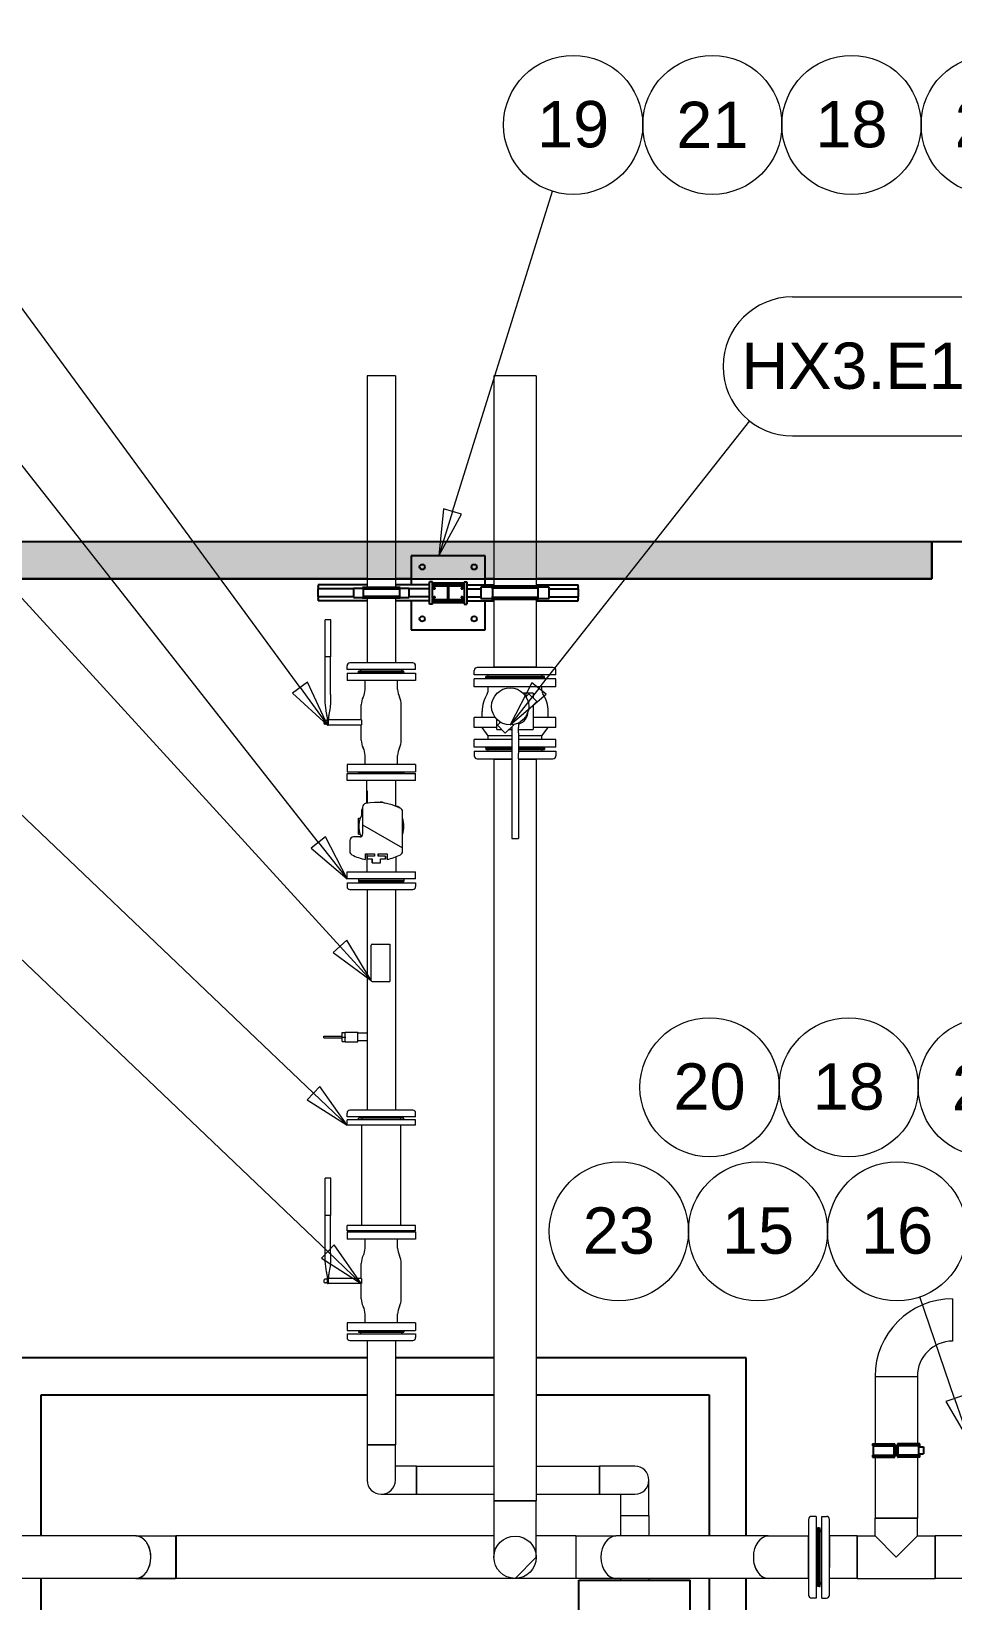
# Model space of a CAD drawing. Header units: millimetres. Extents: x 0 to 157650, y 0 to 89100.
# Drawn here: x 133343 to 140791, y 69723 to 82416 of the extents above; entities that cross this region are included whole.
import ezdxf

# ---------------------------------------------------------------- set-up
doc = ezdxf.new("R2010")
doc.units = ezdxf.units.MM
doc.header["$LTSCALE"] = 150
for name, color, linetype, lineweight in [('Hatch', 7, 'Continuous', 18), ('Symbol', 7, 'Continuous', 18), ('Visible', 7, 'Continuous', 25)]:
    doc.layers.add(name, color=color, linetype=linetype, lineweight=lineweight)
doc.layers.add('P_Biomass (BM)', color=150, linetype='Continuous', lineweight=18, true_color=0x007fff)
doc.layers.add('P_Hot Water (HW)', color=1, linetype='Continuous', lineweight=18, true_color=0xff0000)
doc.styles.add('Note Text', font='arial.ttf')

# ---------------------------------------------------------------- blocks, each defined once
blk = doc.blocks.new('Balloon17')
at = {"layer": 'Symbol'}
for p, q in [((877.914, 543.191), (861.708, 543.191)), ((904.422, 505.701), (880.226, 536.499)), ((877.914, 535.691), (861.708, 535.691)), ((904.815, 506.01), (904.029, 505.392)), ((904.029, 505.392), (905.966, 503.735)), ((904.422, 505.701), (905.966, 503.735)), ((905.966, 503.735), (904.815, 506.01))]:
    blk.add_line(p, q, dxfattribs=at)
at = {"layer": 'Symbol', "flags": 128}
blk.add_lwpolyline([(904.029, 505.392), (905.966, 503.735), (904.815, 506.01), (904.029, 505.392)], dxfattribs=at)
at = {"layer": 'Symbol'}
for centre, start, end in [((861.708, 539.441), 90, 270), ((877.914, 539.441), 270, 90)]:
    blk.add_arc(centre, 3.75, start, end, dxfattribs=at)
blk.add_solid([(904.029, 505.392), (905.966, 503.735), (904.815, 506.01), (904.029, 505.392)], dxfattribs=at)
at = {"layer": 'Symbol', "insert": (869.811, 539.462), "char_height": 2.5, "attachment_point": 5, "style": 'Note Text'}
blk.add_mtext('HX3.E1.RV01', dxfattribs=at)
blk = doc.blocks.new('Balloon18')
at = {"layer": 'Symbol'}
for p, q in [((929.984, 535.123), (946.203, 535.123)), ((916.313, 514.001), (927.67, 528.433)), ((929.984, 527.623), (946.203, 527.623)), ((915.92, 514.311), (914.767, 512.037)), ((916.313, 514.001), (914.767, 512.037)), ((914.767, 512.037), (916.706, 513.692)), ((916.706, 513.692), (915.92, 514.311))]:
    blk.add_line(p, q, dxfattribs=at)
at = {"layer": 'Symbol', "flags": 128}
blk.add_lwpolyline([(915.92, 514.311), (914.767, 512.037), (916.706, 513.692), (915.92, 514.311)], dxfattribs=at)
at = {"layer": 'Symbol'}
for centre, start, end in [((929.984, 531.373), 90, 270), ((946.203, 531.373), 270, 90)]:
    blk.add_arc(centre, 3.75, start, end, dxfattribs=at)
blk.add_solid([(915.92, 514.311), (914.767, 512.037), (916.706, 513.692), (915.92, 514.311)], dxfattribs=at)
at = {"layer": 'Symbol', "insert": (938.094, 531.394), "char_height": 2.5, "attachment_point": 5, "style": 'Note Text'}
blk.add_mtext('HX3.E1.CV07', dxfattribs=at)
blk = doc.blocks.new('Balloon31')
at = {"layer": 'Symbol'}
for p, q in [((878.004, 552.493), (861.785, 552.493)), ((878.004, 544.993), (861.785, 544.993)), ((903.438, 514.051), (880.213, 545.73)), ((903.841, 514.347), (903.035, 513.755)), ((903.035, 513.755), (904.916, 512.035)), ((903.438, 514.051), (904.916, 512.035)), ((904.916, 512.035), (903.841, 514.347))]:
    blk.add_line(p, q, dxfattribs=at)
at = {"layer": 'Symbol', "flags": 128}
blk.add_lwpolyline([(903.035, 513.755), (904.916, 512.035), (903.841, 514.347), (903.035, 513.755)], dxfattribs=at)
at = {"layer": 'Symbol'}
for centre, start, end in [((861.785, 548.743), 90, 270), ((878.004, 548.743), 270, 90)]:
    blk.add_arc(centre, 3.75, start, end, dxfattribs=at)
blk.add_solid([(903.035, 513.755), (904.916, 512.035), (903.841, 514.347), (903.035, 513.755)], dxfattribs=at)
at = {"layer": 'Symbol', "insert": (869.894, 548.764), "char_height": 2.5, "attachment_point": 5, "style": 'Note Text'}
blk.add_mtext('HX3.E1.CV06', dxfattribs=at)
blk = doc.blocks.new('Balloon32')
at = {"layer": 'Symbol'}
for p, q in [((878.646, 512.472), (862.427, 512.472)), ((904.928, 483.641), (881.349, 506.142)), ((878.646, 504.972), (862.427, 504.972)), ((905.273, 484.003), (904.583, 483.28)), ((904.583, 483.28), (906.737, 481.916)), ((904.928, 483.641), (906.737, 481.916)), ((906.737, 481.916), (905.273, 484.003))]:
    blk.add_line(p, q, dxfattribs=at)
at = {"layer": 'Symbol', "flags": 128}
blk.add_lwpolyline([(904.583, 483.28), (906.737, 481.916), (905.273, 484.003), (904.583, 483.28)], dxfattribs=at)
at = {"layer": 'Symbol'}
for centre, start, end in [((862.427, 508.722), 90, 270), ((878.646, 508.722), 270, 90)]:
    blk.add_arc(centre, 3.75, start, end, dxfattribs=at)
blk.add_solid([(904.583, 483.28), (906.737, 481.916), (905.273, 484.003), (904.583, 483.28)], dxfattribs=at)
at = {"layer": 'Symbol', "insert": (870.537, 508.743), "char_height": 2.5, "attachment_point": 5, "style": 'Note Text'}
blk.add_mtext('HX3.E1.CV04', dxfattribs=at)
blk = doc.blocks.new('Balloon33')
at = {"layer": 'Symbol'}
for p, q in [((878.007, 520.863), (862.386, 520.863)), ((904.157, 492.18), (880.711, 514.534)), ((878.007, 513.363), (862.386, 513.363)), ((904.502, 492.542), (903.812, 491.818)), ((905.966, 490.455), (904.502, 492.542)), ((903.812, 491.818), (905.966, 490.455)), ((904.157, 492.18), (905.966, 490.455))]:
    blk.add_line(p, q, dxfattribs=at)
at = {"layer": 'Symbol', "flags": 128}
blk.add_lwpolyline([(903.812, 491.818), (905.966, 490.455), (904.502, 492.542), (903.812, 491.818)], dxfattribs=at)
at = {"layer": 'Symbol'}
for centre, start, end in [((862.386, 517.113), 90, 270), ((878.007, 517.113), 270, 90)]:
    blk.add_arc(centre, 3.75, start, end, dxfattribs=at)
blk.add_solid([(903.812, 491.818), (905.966, 490.455), (904.502, 492.542), (903.812, 491.818)], dxfattribs=at)
at = {"layer": 'Symbol', "insert": (870.196, 517.134), "char_height": 2.5, "attachment_point": 5, "style": 'Note Text'}
blk.add_mtext('HX3.E1.FT01', dxfattribs=at)
blk = doc.blocks.new('Balloon34')
at = {"layer": 'Symbol'}
for p, q in [((877.735, 534.336), (863.082, 534.336)), ((905.59, 500.1), (880.258, 527.826)), ((877.735, 526.836), (863.082, 526.836)), ((905.959, 500.438), (905.221, 499.763)), ((907.276, 498.255), (905.959, 500.438)), ((905.221, 499.763), (907.276, 498.255)), ((905.59, 500.1), (907.276, 498.255))]:
    blk.add_line(p, q, dxfattribs=at)
at = {"layer": 'Symbol', "flags": 128}
blk.add_lwpolyline([(905.221, 499.763), (907.276, 498.255), (905.959, 500.438), (905.221, 499.763)], dxfattribs=at)
at = {"layer": 'Symbol'}
for centre, start, end in [((863.082, 530.586), 90, 270), ((877.735, 530.586), 270, 90)]:
    blk.add_arc(centre, 3.75, start, end, dxfattribs=at)
blk.add_solid([(905.221, 499.763), (907.276, 498.255), (905.959, 500.438), (905.221, 499.763)], dxfattribs=at)
at = {"layer": 'Symbol', "insert": (870.409, 530.607), "char_height": 2.5, "attachment_point": 5, "style": 'Note Text'}
blk.add_mtext('HX3.E1.PI01', dxfattribs=at)
blk = doc.blocks.new('Balloon42')
at = {"layer": 'Symbol'}
for p, q in [((944.555, 482.887), (941.957, 489.058)), ((945.016, 483.081), (944.095, 482.692)), ((944.095, 482.692), (945.526, 480.582)), ((944.555, 482.887), (945.526, 480.582)), ((945.526, 480.582), (945.016, 483.081))]:
    blk.add_line(p, q, dxfattribs=at)
at = {"layer": 'Symbol', "flags": 128}
blk.add_lwpolyline([(944.095, 482.692), (945.526, 480.582), (945.016, 483.081), (944.095, 482.692)], dxfattribs=at)
at = {"layer": 'Symbol'}
for centre in [(925.506, 492.503), (933.006, 492.503), (940.506, 492.503)]:
    blk.add_circle(centre, 3.75, dxfattribs=at)
blk.add_solid([(944.095, 482.692), (945.526, 480.582), (945.016, 483.081), (944.095, 482.692)], dxfattribs=at)
at = {"layer": 'Symbol', "char_height": 2.5, "attachment_point": 5, "style": 'Note Text'}
for s, insert in [('20', (925.506, 492.524)), ('18', (933.006, 492.524)), ('22', (940.506, 492.503))]:
    blk.add_mtext(s, dxfattribs=dict(at, insert=insert))
blk = doc.blocks.new('Balloon43')
at = {"layer": 'Symbol'}
for p, q in [((938.715, 475.716), (936.833, 481.194)), ((939.188, 475.879), (938.242, 475.554)), ((938.715, 475.716), (939.528, 473.352)), ((939.528, 473.352), (939.188, 475.879)), ((938.242, 475.554), (939.528, 473.352))]:
    blk.add_line(p, q, dxfattribs=at)
at = {"layer": 'Symbol', "flags": 128}
blk.add_lwpolyline([(938.242, 475.554), (939.528, 473.352), (939.188, 475.879), (938.242, 475.554)], dxfattribs=at)
at = {"layer": 'Symbol'}
for centre in [(920.617, 484.736), (928.117, 484.736), (935.617, 484.736)]:
    blk.add_circle(centre, 3.75, dxfattribs=at)
blk.add_solid([(938.242, 475.554), (939.528, 473.352), (939.188, 475.879), (938.242, 475.554)], dxfattribs=at)
at = {"layer": 'Symbol', "char_height": 2.5, "attachment_point": 5, "style": 'Note Text'}
for s, insert in [('23', (920.617, 484.757)), ('15', (928.117, 484.757)), ('16', (935.617, 484.757))]:
    blk.add_mtext(s, dxfattribs=dict(at, insert=insert))
blk = doc.blocks.new('Balloon48')
at = {"layer": 'Symbol'}
for p, q in [((911.652, 523.55), (917.042, 540.829)), ((911.175, 523.699), (910.908, 521.163)), ((911.652, 523.55), (910.908, 521.163)), ((910.908, 521.163), (912.13, 523.401)), ((912.13, 523.401), (911.175, 523.699))]:
    blk.add_line(p, q, dxfattribs=at)
at = {"layer": 'Symbol', "flags": 128}
blk.add_lwpolyline([(911.175, 523.699), (910.908, 521.163), (912.13, 523.401), (911.175, 523.699)], dxfattribs=at)
at = {"layer": 'Symbol'}
for centre in [(918.155, 544.398), (925.655, 544.398), (933.155, 544.398), (940.655, 544.398), (948.155, 544.398)]:
    blk.add_circle(centre, 3.75, dxfattribs=at)
blk.add_solid([(911.175, 523.699), (910.908, 521.163), (912.13, 523.401), (911.175, 523.699)], dxfattribs=at)
at = {"layer": 'Symbol', "char_height": 2.5, "attachment_point": 5, "style": 'Note Text'}
for s, insert in [('19', (918.155, 544.419)), ('21', (925.655, 544.398)), ('18', (933.155, 544.419)), ('23', (940.655, 544.419)), ('17', (948.155, 544.398))]:
    blk.add_mtext(s, dxfattribs=dict(at, insert=insert))

msp = doc.modelspace()

# ---------------------------------------------------------------- hatches: boundary and pattern name
at = {"layer": 'Hatch'}
h = msp.add_hatch(dxfattribs=at)
h.set_pattern_fill('AR-CONC', color=256, scale=80.749152, angle=120.0002, style=0)
h.set_pattern_definition([(170.00018, (0, 0), (-245.7093, 526.921), [60.5619, -666.1805]), (115.00018, (0, 0), (-469.9926, -400.7258), [48.4495, -532.9444]), (220.4516, (-20.5, 43.9), (-715.702, 126.1953), [51.4697, -566.1663]), (166.1844, (-139.86, -80.75), (-315.1477, 813.1573), [90.843, -999.271]), (216.6358, (-166.1, -13), (-1058.5757, 260.3172), [77.2045, -849.25]), (111.18434, (-139.9, -80.75), (-1058.5757, 260.317), [72.674, -799.4166]), (141.00018, (-145.27, 9.37), (40.5542, 579.9778), [60.5619, -666.1805]), (86.00018, (-145.3, 9.37), (-605.3405, -122.6257), [48.4495, -532.9444]), (191.45162, (-141.9, 57.7), (-564.7863, 457.352), [51.4697, -566.1663]), (157.50018, (0, 0), (-237.7045, -125.90172), [0, -526.4845, 0, -541.0193, 0, -534.96314]), (127.50018, (0, 0), (-382.0286, 24.72345), [0, -308.46176, 0, -514.3721, 0, -203.8916]), (87.50018, (90.04, -155.95), (-199.7569, 382.41222), [0, -201.8729, 0, -629.8434, 0, -835.7537]), (77.50018, (130.4, -225.88), (-305.4643, 367.409), [0, -262.4347, 0, -418.2806, 0, -593.5063])])
edge = h.paths.add_edge_path()
edge.add_line((140622, 78287), (126384, 78287))
edge.add_ellipse((90747, 74387), major_axis=(3900, -35637), ratio=1, start_angle=89.5179, end_angle=90, ccw=False)
edge.add_line((126415, 77987), (140622, 77987))
edge.add_line((140622, 77987), (140622, 78287))
h = msp.add_hatch(dxfattribs=at)
h.set_pattern_fill('ANSI31', color=256, scale=3810, angle=75.0002, style=0)
h.set_pattern_definition([(120.00018, (0, 0), (-412.4439, -238.1263), [])])
edge = h.paths.add_edge_path()
edge.add_ellipse((136598, 77920), major_axis=(0, -12), ratio=1, start_angle=270, end_angle=360)
edge.add_line((136598, 77908), (136608, 77908))
edge.add_line((136608, 77908), (136608, 77914))
edge.add_line((136608, 77914), (136598, 77914))
edge.add_ellipse((136598, 77920), major_axis=(-6, 0), ratio=1, start_angle=0, end_angle=90, ccw=False)
edge.add_line((136592, 77920), (136592, 77926))
edge.add_ellipse((136598, 77926), major_axis=(0, 6), ratio=1, start_angle=0, end_angle=90, ccw=False)
edge.add_line((136598, 77932), (136701, 77932))
edge.add_ellipse((136701, 77926), major_axis=(6, 0), ratio=1, start_angle=0, end_angle=90, ccw=False)
edge.add_line((136707, 77926), (136707, 77823))
edge.add_ellipse((136701, 77823), major_axis=(0, -6), ratio=1, start_angle=0, end_angle=90, ccw=False)
edge.add_line((136701, 77817), (136598, 77817))
edge.add_ellipse((136598, 77823), major_axis=(-6, 0), ratio=1, start_angle=0, end_angle=90, ccw=False)
edge.add_line((136592, 77823), (136592, 77829))
edge.add_ellipse((136598, 77829), major_axis=(0, 6), ratio=1, start_angle=0, end_angle=90, ccw=False)
edge.add_line((136598, 77835), (136608, 77835))
edge.add_line((136608, 77835), (136608, 77841))
edge.add_line((136608, 77841), (136598, 77841))
edge.add_ellipse((136598, 77829), major_axis=(-12, 0), ratio=1, start_angle=270, end_angle=360)
edge.add_line((136586, 77829), (136586, 77823))
edge.add_ellipse((136598, 77823), major_axis=(0, -12), ratio=1, start_angle=270, end_angle=360)
edge.add_line((136598, 77811), (136701, 77811))
edge.add_ellipse((136701, 77823), major_axis=(12, 0), ratio=1, start_angle=270, end_angle=360)
edge.add_ellipse((136725, 77823), major_axis=(0, -12), ratio=1, start_angle=270, end_angle=360)
edge.add_line((136725, 77811), (136829, 77811))
edge.add_ellipse((136829, 77823), major_axis=(12, 0), ratio=1, start_angle=270, end_angle=360)
edge.add_line((136841, 77823), (136841, 77829))
edge.add_ellipse((136829, 77829), major_axis=(0, 12), ratio=1, start_angle=270, end_angle=360)
edge.add_line((136829, 77841), (136818, 77841))
edge.add_line((136818, 77841), (136818, 77835))
edge.add_line((136818, 77835), (136829, 77835))
edge.add_ellipse((136829, 77829), major_axis=(6, 0), ratio=1, start_angle=0, end_angle=90, ccw=False)
edge.add_line((136835, 77829), (136835, 77823))
edge.add_ellipse((136829, 77823), major_axis=(0, -6), ratio=1, start_angle=0, end_angle=90, ccw=False)
edge.add_line((136829, 77817), (136725, 77817))
edge.add_ellipse((136725, 77823), major_axis=(-6, 0), ratio=1, start_angle=0, end_angle=90, ccw=False)
edge.add_line((136719, 77823), (136719, 77926))
edge.add_ellipse((136725, 77926), major_axis=(0, 6), ratio=1, start_angle=0, end_angle=90, ccw=False)
edge.add_line((136725, 77932), (136829, 77932))
edge.add_ellipse((136829, 77926), major_axis=(6, 0), ratio=1, start_angle=0, end_angle=90, ccw=False)
edge.add_line((136835, 77926), (136835, 77920))
edge.add_ellipse((136829, 77920), major_axis=(0, -6), ratio=1, start_angle=0, end_angle=90, ccw=False)
edge.add_line((136829, 77914), (136818, 77914))
edge.add_line((136818, 77914), (136818, 77908))
edge.add_line((136818, 77908), (136829, 77908))
edge.add_ellipse((136829, 77920), major_axis=(12, 0), ratio=1, start_angle=270, end_angle=360)
edge.add_line((136841, 77920), (136841, 77926))
edge.add_ellipse((136829, 77926), major_axis=(0, 12), ratio=1, start_angle=270, end_angle=360)
edge.add_line((136829, 77938), (136725, 77938))
edge.add_ellipse((136725, 77926), major_axis=(-12, 0), ratio=1, start_angle=270, end_angle=360)
edge.add_ellipse((136701, 77926), major_axis=(0, 12), ratio=1, start_angle=270, end_angle=360)
edge.add_line((136701, 77938), (136598, 77938))
edge.add_ellipse((136598, 77926), major_axis=(-12, 0), ratio=1, start_angle=270, end_angle=360)
edge.add_line((136586, 77926), (136586, 77920))
h = msp.add_hatch(dxfattribs=at)
h.set_pattern_fill('ANSI31', color=256, scale=3810, angle=105.0002, style=0)
h.set_pattern_definition([(150.00025, (0, 0), (-238.1232, -412.4456), [])])
edge = h.paths.add_edge_path()
edge.add_ellipse((136313, 76105), major_axis=(0, 30.6), ratio=1, start_angle=270, end_angle=333.4027)
edge.add_ellipse((136130, 75741), major_axis=(-392, 196), ratio=1, start_angle=270, end_angle=307.7905)
edge.add_ellipse((136051, 76141), major_axis=(-29.4, -5.8), ratio=1, start_angle=270, end_angle=348.8068)
edge.add_line((136021, 76141), (136021, 75923))
edge.add_ellipse((135999, 75923), major_axis=(0, -22.5), ratio=1, start_angle=0, end_angle=90, ccw=False)
edge.add_line((135999, 75900), (135947, 75900))
edge.add_ellipse((135947, 75870), major_axis=(-30, 0), ratio=1, start_angle=270, end_angle=360)
edge.add_line((135917, 75870), (135917, 75783))
edge.add_ellipse((135948, 75783), major_axis=(0, -30.6), ratio=1, start_angle=270, end_angle=333.4027)
edge.add_ellipse((136130, 76147), major_axis=(392, -196), ratio=1, start_angle=270, end_angle=285.3809)
edge.add_line((136045, 75718), (136045, 75764))
edge.add_line((136045, 75764), (136117, 75764))
edge.add_line((136117, 75764), (136117, 75744))
edge.add_line((136117, 75744), (136057, 75744))
edge.add_line((136057, 75744), (136057, 75723))
edge.add_line((136057, 75723), (136098, 75723))
edge.add_line((136098, 75723), (136098, 75690))
edge.add_line((136098, 75690), (136166, 75690))
edge.add_line((136166, 75690), (136166, 75723))
edge.add_line((136166, 75723), (136207, 75723))
edge.add_line((136207, 75723), (136207, 75744))
edge.add_line((136207, 75744), (136147, 75744))
edge.add_line((136147, 75744), (136147, 75764))
edge.add_line((136147, 75764), (136219, 75764))
edge.add_line((136219, 75764), (136219, 75718))
edge.add_ellipse((136130, 76147), major_axis=(429, 88), ratio=1, start_angle=270, end_angle=284.9805)
edge.add_ellipse((136313, 75783), major_axis=(27.4, 13.7), ratio=1, start_angle=270, end_angle=333.4027)
edge.add_line((136343, 75783), (136343, 76105))
h = msp.add_hatch(dxfattribs=at)
h.set_pattern_fill('ANSI31', color=256, scale=3810, style=0)
h.set_pattern_definition([(45, (0, 0), (-336.7596, 336.7596), [])])
edge = h.paths.add_edge_path()
edge.add_ellipse((137254, 70074), major_axis=(0, 171), ratio=1, start_angle=0, end_angle=360)

# ---------------------------------------------------------------- linework, layer by layer
at = {"layer": 'P_Biomass (BM)'}
for p, q in [((137425, 79631), (137083, 79631)), ((137083, 79631), (137083, 77928)), ((137425, 79631), (137425, 77928)), ((137083, 77821), (137083, 77271)), ((137425, 77821), (137425, 77271)), ((136924, 77210), (136924, 77247)), ((137584, 77210), (136924, 77210)), ((137584, 77178), (136924, 77178)), ((136924, 77115), (136924, 77178)), ((137560, 77271), (136948, 77271)), ((137020, 77187), (137015, 77178)), ((137491, 77198), (137017, 77198)), ((137017, 77187), (137017, 77198)), ((137491, 77187), (137017, 77187)), ((137425, 77274), (137083, 77274)), ((137083, 77271), (137083, 77274)), ((137425, 77271), (137425, 77274)), ((137488, 77187), (137493, 77178)), ((137491, 77187), (137491, 77198)), ((137584, 77210), (137584, 77247)), ((137584, 77115), (137584, 77178)), ((137584, 77115), (136924, 77115)), ((137036, 77085), (137036, 77115)), ((137108, 77062), (137107, 77062)), ((137107, 77061), (137107, 77062)), ((137401, 77062), (137319, 77062)), ((137365, 77058), (137341, 77034)), ((137429, 76995), (137365, 77058)), ((137401, 77062), (137401, 77023)), ((137471, 77085), (137471, 77115)), ((137361, 76927), (137429, 76995)), ((137401, 76967), (137401, 76768)), ((137093, 76866), (136924, 76866)), ((136924, 76785), (136924, 76866)), ((136987, 76866), (136987, 76915)), ((137107, 76768), (137107, 76850)), ((137135, 76828), (137111, 76804)), ((137111, 76804), (137174, 76740)), ((137174, 76740), (137243, 76808)), ((137281, 76821), (137281, 76784)), ((137584, 76866), (137401, 76866)), ((137521, 76866), (137521, 76915)), ((137584, 76785), (137584, 76866)), ((137107, 76785), (136924, 76785)), ((137227, 76689), (136924, 76689)), ((136924, 76626), (136924, 76689)), ((137036, 76719), (136987, 76785)), ((137227, 76719), (137036, 76719)), ((137036, 76689), (137036, 76719)), ((137107, 76768), (137146, 76768)), ((137202, 76768), (137227, 76768)), ((137227, 76793), (137227, 76784)), ((137227, 76784), (137227, 76742)), ((137227, 76742), (137227, 76574)), ((137281, 76742), (137281, 76784)), ((137281, 76768), (137401, 76768)), ((137281, 76742), (137281, 76574)), ((137471, 76719), (137281, 76719)), ((137584, 76689), (137281, 76689)), ((137584, 76785), (137401, 76785)), ((137471, 76719), (137521, 76785)), ((137471, 76689), (137471, 76719)), ((137584, 76626), (137584, 76689)), ((137227, 76626), (136924, 76626)), ((136924, 76595), (137227, 76595)), ((136924, 76595), (136924, 76557)), ((137020, 76617), (137015, 76626)), ((137017, 76617), (137227, 76617)), ((137017, 76617), (137017, 76607)), ((137017, 76607), (137227, 76607)), ((137227, 76574), (137227, 76532)), ((137584, 76626), (137281, 76626)), ((137281, 76617), (137491, 76617)), ((137281, 76607), (137491, 76607)), ((137281, 76595), (137584, 76595)), ((137281, 76532), (137281, 76574)), ((137488, 76617), (137493, 76626)), ((137491, 76617), (137491, 76607)), ((137584, 76595), (137584, 76557)), ((136948, 76533), (137227, 76533)), ((137083, 76533), (137083, 76530)), ((137083, 76533), (137083, 70530)), ((137083, 76530), (137227, 76530)), ((137227, 76532), (137227, 75888)), ((137281, 76533), (137560, 76533)), ((137281, 76532), (137281, 75888)), ((137281, 76530), (137425, 76530)), ((137425, 76533), (137425, 76530)), ((137425, 76533), (137425, 70530)), ((137227, 75888), (137281, 75888)), ((140791, 72165), (140791, 71822)), ((140164, 71537), (140506, 71537)), ((140164, 71537), (140164, 70990)), ((140164, 71537), (140506, 71537)), ((140506, 71537), (140506, 70990)), ((140164, 70884), (140164, 70389)), ((140506, 70884), (140506, 70389)), ((137425, 70530), (137083, 70530)), ((137083, 70530), (137083, 70074)), ((137083, 70530), (137425, 70530)), ((137425, 70074), (137425, 70530)), ((139627, 70380), (139627, 69768)), ((139688, 70404), (139651, 70404)), ((139688, 70404), (139688, 69744)), ((139733, 69744), (139733, 70404)), ((139733, 70404), (139771, 70404)), ((139795, 69768), (139795, 70380)), ((140164, 70389), (140506, 70389)), ((140164, 70246), (140164, 70389)), ((140506, 70389), (140164, 70389)), ((140506, 70246), (140506, 70389)), ((134188, 70246), (133144, 70246)), ((134188, 70246), (134188, 70246)), ((134188, 70246), (134510, 70246)), ((137083, 70246), (134510, 70246)), ((137746, 70246), (137425, 70246)), ((137746, 70246), (137746, 69903)), ((137746, 70246), (137746, 69903)), ((139301, 70246), (138069, 70246)), ((139624, 70246), (139624, 70075)), ((139627, 70246), (139624, 70246)), ((139624, 70246), (139624, 70075)), ((139700, 70311), (139700, 69837)), ((139711, 70311), (139700, 70311)), ((139711, 70311), (139711, 69837)), ((139711, 69837), (139711, 70311)), ((139711, 70311), (139721, 70311)), ((139721, 69837), (139721, 70311)), ((139795, 70246), (139798, 70246)), ((139798, 69991), (139798, 70246)), ((140020, 70246), (139798, 70246)), ((140020, 69903), (140020, 70246)), ((140020, 70246), (140164, 70246)), ((140020, 70246), (140020, 69903)), ((140164, 70246), (140335, 70074)), ((140335, 70074), (140506, 70246)), ((140506, 70246), (140650, 70246)), ((140650, 70246), (140650, 69903)), ((140650, 69903), (140650, 70246)), ((141298, 70246), (140650, 70246)), ((134510, 70074), (134510, 69903)), ((139624, 70074), (139624, 69903)), ((134188, 69903), (133144, 69903)), ((134188, 69903), (134509, 69903)), ((134510, 69903), (134188, 69903)), ((134189, 69903), (134189, 69903)), ((137746, 69903), (134510, 69903)), ((139301, 69903), (138069, 69903)), ((139627, 69903), (139624, 69903)), ((139711, 69837), (139700, 69837)), ((139711, 69837), (139721, 69837)), ((140020, 69903), (139795, 69903)), ((140020, 69903), (140650, 69903)), ((141298, 69903), (140650, 69903)), ((139688, 69744), (139651, 69744)), ((139733, 69744), (139771, 69744))]:
    msp.add_line(p, q, dxfattribs=at)
for centre, radius in [((137214, 76956), 150), ((137254, 70074), 171)]:
    msp.add_circle(centre, radius, dxfattribs=at)
for centre, radius, start, end in [((136948, 77247), 24, 90, 180), ((137051, 77219), 21, 205.3769, 270), ((137456, 77219), 21, 270, 334.6231), ((137560, 77247), 24, 0, 90), ((137254, 76915), 267, 147.5765, 180), ((136986, 77085), 50.5, 327.5765, 0), ((137522, 77085), 50.5, 180, 212.4235), ((137254, 76915), 267, 0, 32.4235), ((137362, 77023), 24, 114.6359, 151.7283), ((137146, 76807), 24, 118.2717, 155.3641), ((137254, 76915), 105, 284.9006, 1.5897), ((136948, 76557), 24, 180, 270), ((137051, 76586), 21, 90, 154.6231), ((137456, 76586), 21, 25.3769, 90), ((137560, 76557), 24, 270, 0), ((140791, 71537), 627, 90, 180), ((140791, 71537), 285, 90, 180), ((139651, 70380), 24, 90, 180), ((139771, 70380), 24, 0, 90), ((139679, 70277), 21, 0, 64.6231), ((139742, 70277), 21, 115.3769, 180), ((139679, 69872), 21, 295.3769, 0), ((139742, 69872), 21, 180, 244.6231), ((139651, 69768), 24, 180, 270), ((139771, 69768), 24, 270, 0)]:
    msp.add_arc(centre, radius, start, end, dxfattribs=at)
for centre, major_axis, start_param, end_param in [((134188, 70074), (0, -171), 0.000001, 3.141593), ((138069, 70074), (0, -171), 3.141593, 6.283185), ((138069, 70074), (0, -171), 3.141593, 6.283185), ((139301, 70074), (0, -171), 3.141593, 6.283185), ((134188, 70074), (0, 171), 3.150151, 4.712447), ((139301, 70074), (0, -171), 4.710865, 6.283788)]:
    msp.add_ellipse(centre, major_axis=major_axis, ratio=0.707107, start_param=start_param, end_param=end_param, dxfattribs=at)
for points, knots in [([(134309, 70074), (134309, 70080), (134309, 70085), (134308, 70096), (134308, 70102), (134306, 70113), (134305, 70119), (134303, 70130), (134301, 70135), (134299, 70145), (134297, 70150), (134293, 70160), (134291, 70165), (134286, 70174), (134284, 70179), (134279, 70188), (134276, 70192), (134271, 70199), (134268, 70203), (134262, 70210), (134259, 70214), (134252, 70220), (134248, 70223), (134241, 70228), (134238, 70231), (134231, 70235), (134227, 70237), (134220, 70240), (134216, 70241), (134208, 70244), (134204, 70245), (134196, 70246), (134192, 70246), (134188, 70246)], [16.927546, 16.927546, 16.927546, 16.927546, 17.456384, 17.456384, 17.985365, 17.985365, 18.514346, 18.514346, 19.043328, 19.043328, 19.572309, 19.572309, 20.10129, 20.10129, 20.630272, 20.630272, 21.159253, 21.159253, 21.688234, 21.688234, 22.217216, 22.217216, 22.746197, 22.746197, 23.275178, 23.275178, 23.80416, 23.80416, 24.333141, 24.333141, 24.862122, 24.862122, 25.3911, 25.3911, 25.3911, 25.3911]), ([(137746, 70246), (137781, 70246), (137816, 70246), (137884, 70246), (137918, 70246), (137980, 70246), (138010, 70246), (138048, 70246), (138058, 70246), (138069, 70246)], [0, 0, 0, 0, 3.504688, 3.504688, 6.99352, 6.99352, 10.482486, 10.482486, 11.914068, 11.914068, 11.914068, 11.914068]), ([(139301, 70246), (139326, 70246), (139354, 70246), (139413, 70246), (139445, 70246), (139512, 70246), (139546, 70246), (139595, 70246), (139610, 70246), (139624, 70246)], [0, 0, 0, 0, 3.50492, 3.50492, 6.993944, 6.993944, 10.483066, 10.483066, 11.914535, 11.914535, 11.914535, 11.914535]), ([(138069, 69903), (138044, 69903), (138016, 69903), (137956, 69903), (137924, 69903), (137858, 69903), (137824, 69903), (137775, 69903), (137760, 69903), (137746, 69903)], [0, 0, 0, 0, 3.50492, 3.50492, 6.993944, 6.993944, 10.483066, 10.483066, 11.914535, 11.914535, 11.914535, 11.914535]), ([(139624, 69903), (139589, 69903), (139554, 69903), (139485, 69903), (139452, 69903), (139390, 69903), (139360, 69903), (139322, 69903), (139312, 69903), (139301, 69903)], [0, 0, 0, 0, 3.504688, 3.504688, 6.99352, 6.99352, 10.482486, 10.482486, 11.914068, 11.914068, 11.914068, 11.914068])]:
    msp.add_open_spline(points, degree=3, knots=knots, dxfattribs=at)
at = {"layer": 'P_Hot Water (HW)'}
for p, q in [((136287, 79631), (136058, 79631)), ((136058, 79631), (136058, 77917)), ((136287, 79631), (136287, 77917)), ((136058, 77832), (136058, 77308)), ((136287, 77832), (136287, 77308)), ((135763, 77657), (135718, 77657)), ((135718, 77357), (135718, 77657)), ((135763, 77357), (135763, 77657)), ((135763, 77357), (135718, 77357)), ((135719, 77051), (135719, 77357)), ((135761, 77051), (135761, 77357)), ((136426, 77308), (135919, 77308)), ((135895, 77254), (135895, 77284)), ((136450, 77254), (135895, 77254)), ((135895, 77225), (136450, 77225)), ((135895, 77225), (135895, 77165)), ((135989, 77231), (135983, 77225)), ((136355, 77242), (135989, 77242)), ((135989, 77231), (135989, 77242)), ((136355, 77231), (135989, 77231)), ((136355, 77231), (135989, 77231)), ((136355, 77231), (136355, 77242)), ((136355, 77231), (136361, 77225)), ((136450, 77254), (136450, 77284)), ((136450, 77225), (136450, 77165)), ((136450, 77165), (135895, 77165)), ((136041, 77093), (136041, 77165)), ((136304, 77093), (136304, 77165)), ((136010, 76847), (136010, 76969)), ((136334, 76683), (136334, 76969)), ((135736, 76841), (135722, 76841)), ((135737, 76811), (135722, 76811)), ((135738, 76859), (135736, 76859)), ((135736, 76841), (135736, 76859)), ((135737, 76805), (135739, 76859)), ((135737, 76805), (135737, 76811)), ((135737, 76805), (135743, 76805)), ((135742, 76859), (135739, 76859)), ((135743, 76805), (135743, 76859)), ((135743, 76838), (135743, 76814)), ((135743, 76805), (135743, 76805)), ((136010, 76805), (135743, 76805)), ((135745, 76859), (135745, 76847)), ((136010, 76847), (135745, 76847)), ((136010, 76683), (136010, 76805)), ((136041, 76487), (136041, 76559)), ((136304, 76487), (136304, 76559)), ((136450, 76487), (135895, 76487)), ((135895, 76487), (135895, 76427)), ((135895, 76427), (136450, 76427)), ((135989, 76421), (135983, 76427)), ((136355, 76421), (135989, 76421)), ((135989, 76421), (135989, 76412)), ((136355, 76421), (135989, 76421)), ((136355, 76421), (136361, 76427)), ((136355, 76421), (136355, 76412)), ((136450, 76487), (136450, 76427)), ((135895, 76412), (136450, 76412)), ((135895, 76356), (135895, 76412)), ((136450, 76356), (135895, 76356)), ((136055, 76173), (136055, 76356)), ((136289, 76149), (136289, 76356)), ((136450, 76356), (136450, 76412)), ((136058, 76274), (136058, 76173)), ((136157, 76178), (136157, 76178)), ((136188, 76178), (136203, 76173)), ((136287, 76274), (136287, 76150)), ((135989, 75922), (135989, 76051)), ((135989, 76051), (136001, 76051)), ((136011, 76108), (136011, 76073)), ((136021, 76141), (136021, 75923)), ((136343, 75783), (136343, 76105)), ((135989, 75922), (136001, 75922)), ((135917, 75870), (135917, 75783)), ((135999, 75900), (135947, 75900)), ((136045, 75718), (136045, 75764)), ((136045, 75764), (136117, 75764)), ((136055, 75764), (136055, 75617)), ((136117, 75744), (136057, 75744)), ((136057, 75744), (136057, 75723)), ((136057, 75744), (136057, 75744)), ((136057, 75744), (136057, 75723)), ((136057, 75723), (136098, 75723)), ((136057, 75723), (136057, 75723)), ((136098, 75723), (136098, 75690)), ((136098, 75690), (136098, 75723)), ((136098, 75690), (136166, 75690)), ((136098, 75690), (136098, 75690)), ((136117, 75764), (136117, 75744)), ((136117, 75764), (136117, 75744)), ((136147, 75744), (136147, 75764)), ((136147, 75764), (136219, 75764)), ((136147, 75764), (136147, 75744)), ((136207, 75744), (136147, 75744)), ((136166, 75690), (136166, 75723)), ((136166, 75723), (136207, 75723)), ((136166, 75690), (136166, 75723)), ((136166, 75690), (136166, 75690)), ((136207, 75723), (136207, 75744)), ((136207, 75744), (136207, 75744)), ((136207, 75744), (136207, 75723)), ((136207, 75723), (136207, 75723)), ((136219, 75764), (136219, 75718)), ((136289, 75739), (136289, 75617)), ((135895, 75617), (136450, 75617)), ((135895, 75560), (135895, 75617)), ((136450, 75560), (135895, 75560)), ((135895, 75529), (136450, 75529)), ((135895, 75529), (135895, 75499)), ((135989, 75560), (135989, 75551)), ((135989, 75551), (136355, 75551)), ((135989, 75551), (136355, 75551)), ((135989, 75551), (135989, 75541)), ((135989, 75541), (136355, 75541)), ((136355, 75560), (136355, 75551)), ((136355, 75551), (136355, 75541)), ((136450, 75560), (136450, 75617)), ((136450, 75529), (136450, 75499)), ((135919, 75475), (136426, 75475)), ((136058, 75475), (136058, 74314)), ((136287, 75475), (136287, 73690)), ((136091, 74738), (136091, 75026)), ((136097, 75032), (136241, 75032)), ((136241, 75032), (136241, 74732)), ((136097, 74732), (136241, 74732)), ((135707, 74276), (135707, 74288)), ((135707, 74288), (135857, 74288)), ((135707, 74276), (135857, 74276)), ((135857, 74319), (135881, 74319)), ((135857, 74317), (135857, 74319)), ((135857, 74317), (135881, 74317)), ((135857, 74280), (135857, 74317)), ((135857, 74280), (135881, 74280)), ((135857, 74245), (135857, 74280)), ((135881, 74317), (135881, 74322)), ((135881, 74322), (135983, 74322)), ((135881, 74317), (135881, 74317)), ((135881, 74317), (135881, 74313)), ((135881, 74283), (135881, 74313)), ((135881, 74283), (135881, 74280)), ((135881, 74280), (135881, 74276)), ((135881, 74248), (135881, 74276)), ((135983, 74242), (135983, 74322)), ((136058, 74314), (135983, 74314)), ((136058, 74314), (136058, 74250)), ((135857, 74245), (135881, 74245)), ((135881, 74248), (135881, 74245)), ((135881, 74242), (135881, 74245)), ((135881, 74242), (135983, 74242)), ((136058, 74250), (135983, 74250)), ((136058, 74250), (136058, 73690)), ((135895, 73636), (135895, 73666)), ((136450, 73636), (135895, 73636)), ((136426, 73690), (135919, 73690)), ((136355, 73624), (135989, 73624)), ((135989, 73613), (135989, 73624)), ((136355, 73613), (136355, 73624)), ((136450, 73636), (136450, 73666)), ((136450, 73613), (135895, 73613)), ((135895, 73568), (135895, 73613)), ((136450, 73568), (135895, 73568)), ((136015, 72758), (136015, 73568)), ((136330, 72758), (136330, 73568)), ((136450, 73568), (136450, 73613)), ((135763, 73139), (135718, 73139)), ((135718, 72839), (135718, 73139)), ((135763, 72839), (135763, 73139)), ((135763, 72839), (135718, 72839)), ((135719, 72533), (135719, 72839)), ((135761, 72533), (135761, 72839)), ((136450, 72758), (135895, 72758)), ((135895, 72713), (135895, 72758)), ((136450, 72713), (136450, 72758)), ((136450, 72713), (135895, 72713)), ((135895, 72707), (136450, 72707)), ((135895, 72707), (135895, 72647)), ((136450, 72647), (135895, 72647)), ((135989, 72713), (135983, 72707)), ((136041, 72575), (136041, 72647)), ((136304, 72575), (136304, 72647)), ((136355, 72713), (136361, 72707)), ((136450, 72707), (136450, 72647)), ((136010, 72329), (136010, 72451)), ((136334, 72165), (136334, 72451)), ((135736, 72323), (135722, 72323)), ((135737, 72293), (135722, 72293)), ((135738, 72341), (135736, 72341)), ((135736, 72323), (135736, 72341)), ((135737, 72287), (135739, 72341)), ((135737, 72287), (135737, 72293)), ((135737, 72287), (135743, 72287)), ((135742, 72341), (135739, 72341)), ((135743, 72287), (135743, 72341)), ((135743, 72320), (135743, 72296)), ((135743, 72287), (135743, 72287)), ((136010, 72287), (135743, 72287)), ((135745, 72341), (135745, 72329)), ((136010, 72329), (135745, 72329)), ((136010, 72165), (136010, 72287)), ((136041, 71969), (136041, 72041)), ((136304, 71969), (136304, 72041)), ((136450, 71969), (135895, 71969)), ((135895, 71969), (135895, 71909)), ((135895, 71909), (136450, 71909)), ((135895, 71881), (136450, 71881)), ((135895, 71881), (135895, 71851)), ((135989, 71903), (135983, 71909)), ((136355, 71903), (135989, 71903)), ((135989, 71903), (136355, 71903)), ((135989, 71903), (135989, 71893)), ((135989, 71893), (136355, 71893)), ((136355, 71903), (136361, 71909)), ((136355, 71903), (136355, 71893)), ((136450, 71969), (136450, 71909)), ((136450, 71881), (136450, 71851)), ((135919, 71827), (136426, 71827)), ((136058, 71827), (136058, 70982)), ((136287, 71827), (136287, 70982)), ((136058, 70982), (136287, 70982)), ((136287, 70982), (136058, 70982)), ((136058, 70982), (136058, 70697)), ((136287, 70697), (136287, 70982)), ((136457, 70811), (136287, 70811)), ((136457, 70583), (136457, 70811)), ((136457, 70811), (137083, 70811)), ((136457, 70811), (136457, 70583)), ((137425, 70811), (137937, 70811)), ((137937, 70583), (137937, 70811)), ((137937, 70811), (137937, 70583)), ((138222, 70811), (137937, 70811)), ((136172, 70583), (136457, 70583)), ((136457, 70583), (137083, 70583)), ((137425, 70583), (137937, 70583)), ((137937, 70583), (138222, 70583)), ((138107, 70583), (138107, 70412)), ((138336, 70412), (138336, 70697)), ((138107, 70412), (138336, 70412)), ((138107, 70412), (138107, 70246)), ((138107, 70412), (138336, 70412)), ((138336, 70412), (138336, 70246)), ((138107, 69903), (138107, 69887)), ((138336, 69903), (138336, 69887))]:
    msp.add_line(p, q, dxfattribs=at)
for centre, radius, start, end in [((135919, 77284), 24, 90, 180), ((136426, 77284), 24, 0, 90), ((136019, 77263), 21, 205.3769, 270), ((136325, 77263), 21, 270, 334.6231), ((135906, 77093), 135, 332.5262, 0), ((136439, 77093), 135, 180, 207.4738), ((136145, 76969), 135, 152.5262, 180), ((136199, 76969), 135, 0, 27.4738), ((135722, 76826), 15, 90, 270), ((136145, 76683), 135, 180, 207.4738), ((136199, 76683), 135, 332.5262, 0), ((135906, 76559), 135, 0, 27.4738), ((136439, 76559), 135, 152.5262, 180), ((136051, 76141), 30, 101.1932, 180), ((136130, 75741), 438, 63.4027, 101.1932), ((136172, 76136), 45, 69.987, 110.013), ((136172, 75986), 183, 145.7133, 207.0941), ((136050, 76108), 39, 138.5328, 180), ((136294, 76108), 39, 42.1208, 89.7377), ((136313, 76105), 30.6, 0, 63.4027), ((136172, 75986), 183, 339.1356, 20.8644), ((135999, 75923), 22.5, 270, 0), ((135947, 75870), 30, 90, 180), ((135948, 75783), 30.6, 180, 243.4027), ((136313, 75783), 30.6, 296.5973, 0), ((136130, 76147), 438, 243.4027, 258.7836), ((136130, 76147), 438, 281.6168, 296.5973), ((136019, 75520), 21, 90, 154.6231), ((136325, 75520), 21, 25.3769, 90), ((135919, 75499), 24, 180, 270), ((136426, 75499), 24, 270, 0), ((136097, 75026), 6, 90, 180), ((136097, 74738), 6, 180, 270), ((135919, 73666), 24, 90, 180), ((136019, 73645), 21, 205.3769, 270), ((136325, 73645), 21, 270, 334.6231), ((136426, 73666), 24, 0, 90), ((136145, 72451), 135, 152.5262, 180), ((135906, 72575), 135, 332.5262, 0), ((136439, 72575), 135, 180, 207.4738), ((136199, 72451), 135, 0, 27.4738), ((135722, 72308), 15, 90, 270), ((136145, 72165), 135, 180, 207.4738), ((135906, 72041), 135, 0, 27.4738), ((136439, 72041), 135, 152.5262, 180), ((136199, 72165), 135, 332.5262, 0), ((135919, 71851), 24, 180, 270), ((136019, 71872), 21, 90, 154.6231), ((136325, 71872), 21, 25.3769, 90), ((136426, 71851), 24, 270, 0), ((138222, 70697), 114, 270, 90), ((138222, 70697), 114, 270, 90), ((136172, 70697), 114, 180, 0), ((136172, 70697), 114, 180, 0)]:
    msp.add_arc(centre, radius, start, end, dxfattribs=at)
for points, knots in [([(135736, 76859), (135736, 76863), (135736, 76867), (135734, 76880), (135732, 76890), (135725, 76929), (135720, 76958), (135718, 77008), (135719, 77030), (135719, 77051)], [0, 0, 0, 0, 0.380983, 0.380983, 1.360321, 1.360321, 4.300124, 4.300124, 6.439061, 6.439061, 6.439061, 6.439061]), ([(135761, 77051), (135761, 77035), (135762, 77020), (135762, 76965), (135755, 76927), (135747, 76880), (135745, 76869), (135745, 76859)], [0, 0, 0, 0, 1.582532, 1.582532, 5.413654, 5.413654, 6.434683, 6.434683, 6.434683, 6.434683]), ([(135737, 76811), (135737, 76811), (135737, 76811), (135737, 76812), (135737, 76813), (135737, 76815), (135737, 76816), (135737, 76819), (135737, 76820), (135737, 76823), (135737, 76825), (135737, 76828), (135737, 76830), (135737, 76833), (135737, 76835), (135737, 76837), (135737, 76838), (135737, 76839), (135737, 76840), (135737, 76840)], [1.772775, 1.772775, 1.772775, 1.772775, 1.864823, 1.864823, 2.063365, 2.063365, 2.247469, 2.247469, 2.414598, 2.414598, 2.565649, 2.565649, 2.730081, 2.730081, 2.92984, 2.92984, 3.039318, 3.039318, 3.151302, 3.151302, 3.151302, 3.151302]), ([(135745, 76847), (135745, 76847), (135745, 76847), (135744, 76846), (135744, 76845), (135744, 76842), (135744, 76840), (135743, 76838)], [0.6486038, 0.6486038, 0.6486038, 0.6486038, 0.8279826, 0.8279826, 1.0850346, 1.0850346, 1.3293435, 1.3293435, 1.3293435, 1.3293435]), ([(135743, 76814), (135744, 76812), (135744, 76810), (135744, 76807), (135743, 76806), (135743, 76805), (135743, 76805), (135743, 76805)], [0, 0, 0, 0, 0.2647681, 0.2647681, 0.5292873, 0.5292873, 0.6607054, 0.6607054, 0.6607054, 0.6607054]), ([(136010, 76847), (136010, 76847), (136011, 76847), (136011, 76845), (136011, 76843), (136011, 76839), (136011, 76837), (136012, 76832), (136012, 76829), (136012, 76826)], [3.167999, 3.167999, 3.167999, 3.167999, 3.431997, 3.431997, 3.695996, 3.695996, 3.959997, 3.959997, 4.223998, 4.223998, 4.223998, 4.223998]), ([(136012, 76826), (136012, 76824), (136012, 76821), (136011, 76816), (136011, 76813), (136011, 76809), (136011, 76808), (136011, 76806), (136010, 76805), (136010, 76805)], [0, 0, 0, 0, 0.264001, 0.264001, 0.528002, 0.528002, 0.792001, 0.792001, 1.056, 1.056, 1.056, 1.056]), ([(135736, 72341), (135736, 72345), (135736, 72349), (135734, 72362), (135732, 72372), (135725, 72411), (135720, 72440), (135718, 72490), (135719, 72512), (135719, 72533)], [0, 0, 0, 0, 0.380983, 0.380983, 1.360321, 1.360321, 4.300124, 4.300124, 6.439061, 6.439061, 6.439061, 6.439061]), ([(135761, 72533), (135761, 72517), (135762, 72502), (135762, 72447), (135755, 72409), (135747, 72362), (135745, 72351), (135745, 72341)], [0, 0, 0, 0, 1.582532, 1.582532, 5.413654, 5.413654, 6.434683, 6.434683, 6.434683, 6.434683]), ([(135737, 72293), (135737, 72293), (135737, 72293), (135737, 72294), (135737, 72295), (135737, 72297), (135737, 72298), (135737, 72301), (135737, 72302), (135737, 72305), (135737, 72307), (135737, 72310), (135737, 72312), (135737, 72315), (135737, 72317), (135737, 72319), (135737, 72320), (135737, 72321), (135737, 72322), (135737, 72322)], [1.772775, 1.772775, 1.772775, 1.772775, 1.864823, 1.864823, 2.063365, 2.063365, 2.247469, 2.247469, 2.414598, 2.414598, 2.565649, 2.565649, 2.730081, 2.730081, 2.92984, 2.92984, 3.039318, 3.039318, 3.151302, 3.151302, 3.151302, 3.151302]), ([(135745, 72329), (135745, 72329), (135745, 72329), (135744, 72328), (135744, 72327), (135744, 72324), (135744, 72322), (135743, 72320)], [0.6486038, 0.6486038, 0.6486038, 0.6486038, 0.8279826, 0.8279826, 1.0850346, 1.0850346, 1.3293435, 1.3293435, 1.3293435, 1.3293435]), ([(135743, 72296), (135744, 72294), (135744, 72292), (135744, 72289), (135743, 72288), (135743, 72287), (135743, 72287), (135743, 72287)], [0, 0, 0, 0, 0.2647681, 0.2647681, 0.5292873, 0.5292873, 0.6607054, 0.6607054, 0.6607054, 0.6607054]), ([(136010, 72329), (136010, 72329), (136011, 72329), (136011, 72327), (136011, 72325), (136011, 72321), (136011, 72319), (136012, 72314), (136012, 72311), (136012, 72308)], [3.167999, 3.167999, 3.167999, 3.167999, 3.431997, 3.431997, 3.695996, 3.695996, 3.959997, 3.959997, 4.223998, 4.223998, 4.223998, 4.223998]), ([(136012, 72308), (136012, 72306), (136012, 72303), (136011, 72298), (136011, 72295), (136011, 72291), (136011, 72290), (136011, 72288), (136010, 72287), (136010, 72287)], [0, 0, 0, 0, 0.264001, 0.264001, 0.528002, 0.528002, 0.792001, 0.792001, 1.056, 1.056, 1.056, 1.056])]:
    msp.add_open_spline(points, degree=3, knots=knots, dxfattribs=at)
for points in [[(135737, 76840), (135737, 76841), (135736, 76841), (135736, 76841)], [(135737, 72322), (135737, 72323), (135736, 72323), (135736, 72323)]]:
    msp.add_open_spline(points, degree=3, dxfattribs=at)
at = {"layer": 'Visible', "color": 9, "true_color": 0xc0c0c0}
for p, q in [((140622, 78287), (126384, 78287)), ((136058, 78287), (127289, 78287)), ((136058, 78287), (127289, 78287)), ((137083, 78287), (136287, 78287)), ((137083, 78287), (136287, 78287)), ((144954, 78287), (137425, 78287)), ((140622, 78287), (137425, 78287)), ((140622, 77987), (140622, 78287)), ((140622, 78287), (140622, 77987)), ((126415, 77987), (140622, 77987)), ((136058, 77987), (127320, 77987)), ((136413, 77987), (136287, 77987)), ((137083, 77987), (137013, 77987)), ((140622, 77987), (137425, 77987)), ((136058, 71687), (133122, 71687)), ((137083, 71687), (136287, 71687)), ((139122, 71687), (137425, 71687)), ((139122, 70246), (139122, 71687)), ((133422, 70246), (133422, 71387)), ((133422, 71387), (136058, 71387)), ((136287, 71387), (137083, 71387)), ((137425, 71387), (138822, 71387)), ((138822, 71387), (138822, 70246)), ((133422, 68493), (133422, 69903)), ((138822, 69903), (138822, 68267)), ((139122, 68188), (139122, 69903))]:
    msp.add_line(p, q, dxfattribs=at)
at = {"layer": 'Visible'}
for p, q in [((136413, 78174), (136413, 77938)), ((137013, 78174), (136413, 78174)), ((137013, 77938), (137013, 78174)), ((136058, 77938), (135662, 77938)), ((135662, 77938), (135662, 77926)), ((136562, 77938), (136287, 77938)), ((136586, 77964), (136562, 77964)), ((136562, 77784), (136562, 77964)), ((136586, 77926), (136586, 77964)), ((136841, 77953), (136586, 77953)), ((136586, 77941), (136841, 77941)), ((136701, 77938), (136598, 77938)), ((136829, 77938), (136725, 77938)), ((136841, 77964), (136841, 77926)), ((136841, 77964), (136865, 77964)), ((136865, 77964), (136865, 77784)), ((136865, 77938), (137083, 77938)), ((137425, 77938), (137765, 77938)), ((137765, 77926), (137765, 77938)), ((135662, 77920), (135662, 77926)), ((135662, 77920), (135662, 77908)), ((135947, 77908), (135662, 77908)), ((135662, 77841), (135662, 77908)), ((135947, 77841), (135662, 77841)), ((135662, 77841), (135662, 77829)), ((135662, 77823), (135662, 77829)), ((135662, 77823), (135662, 77811)), ((136058, 77811), (135662, 77811)), ((136020, 77911), (135947, 77911)), ((135947, 77911), (135947, 77838)), ((135947, 77838), (136020, 77838)), ((136325, 77917), (136020, 77917)), ((136020, 77917), (136020, 77911)), ((136325, 77905), (136020, 77905)), ((136325, 77844), (136020, 77844)), ((136020, 77838), (136020, 77832)), ((136325, 77832), (136020, 77832)), ((136026, 77905), (136026, 77844)), ((136562, 77811), (136287, 77811)), ((136319, 77905), (136319, 77844)), ((136325, 77911), (136325, 77917)), ((136397, 77911), (136325, 77911)), ((136325, 77838), (136397, 77838)), ((136325, 77832), (136325, 77838)), ((136397, 77838), (136397, 77911)), ((136562, 77908), (136397, 77908)), ((136562, 77841), (136397, 77841)), ((136413, 77811), (136413, 77574)), ((136586, 77926), (136586, 77920)), ((136586, 77829), (136586, 77920)), ((136586, 77829), (136586, 77823)), ((136586, 77784), (136586, 77823)), ((136592, 77920), (136592, 77926)), ((136592, 77823), (136592, 77829)), ((136598, 77932), (136701, 77932)), ((136608, 77914), (136598, 77914)), ((136598, 77908), (136608, 77908)), ((136608, 77841), (136598, 77841)), ((136598, 77835), (136608, 77835)), ((136701, 77817), (136598, 77817)), ((136598, 77811), (136701, 77811)), ((136608, 77908), (136608, 77914)), ((136608, 77835), (136608, 77841)), ((136707, 77926), (136707, 77823)), ((136719, 77823), (136719, 77926)), ((136725, 77932), (136829, 77932)), ((136829, 77817), (136725, 77817)), ((136725, 77811), (136829, 77811)), ((136829, 77914), (136818, 77914)), ((136818, 77914), (136818, 77908)), ((136818, 77908), (136829, 77908)), ((136829, 77841), (136818, 77841)), ((136818, 77841), (136818, 77835)), ((136818, 77835), (136829, 77835)), ((136835, 77926), (136835, 77920)), ((136835, 77829), (136835, 77823)), ((136841, 77920), (136841, 77926)), ((136841, 77920), (136841, 77829)), ((136841, 77823), (136841, 77829)), ((136841, 77823), (136841, 77784)), ((136865, 77908), (136978, 77908)), ((136865, 77841), (136978, 77841)), ((136865, 77811), (137083, 77811)), ((137064, 77920), (136978, 77920)), ((136978, 77920), (136978, 77829)), ((136978, 77829), (137064, 77829)), ((137013, 77574), (137013, 77811)), ((137444, 77928), (137064, 77928)), ((137064, 77928), (137064, 77920)), ((137444, 77913), (137064, 77913)), ((137444, 77836), (137064, 77836)), ((137064, 77829), (137064, 77821)), ((137444, 77821), (137064, 77821)), ((137070, 77913), (137070, 77836)), ((137425, 77811), (137765, 77811)), ((137438, 77913), (137438, 77836)), ((137444, 77920), (137444, 77928)), ((137530, 77920), (137444, 77920)), ((137444, 77829), (137530, 77829)), ((137444, 77821), (137444, 77829)), ((137530, 77829), (137530, 77920)), ((137530, 77908), (137765, 77908)), ((137530, 77841), (137765, 77841)), ((137765, 77926), (137765, 77920)), ((137765, 77908), (137765, 77920)), ((137765, 77908), (137765, 77841)), ((137765, 77829), (137765, 77841)), ((137765, 77829), (137765, 77823)), ((137765, 77811), (137765, 77823)), ((136586, 77784), (136562, 77784)), ((136841, 77808), (136586, 77808)), ((136586, 77796), (136841, 77796)), ((136841, 77784), (136865, 77784)), ((136413, 77574), (137013, 77574)), ((135745, 76859), (135743, 76859)), ((135745, 72341), (135743, 72341)), ((140144, 70990), (140323, 70990)), ((140144, 70990), (140144, 70975)), ((140144, 70975), (140318, 70975)), ((140150, 70975), (140150, 70899)), ((140318, 70891), (140318, 70983)), ((140326, 70983), (140318, 70983)), ((140323, 70983), (140323, 70990)), ((140323, 70990), (140324, 70990)), ((140326, 70891), (140326, 70983)), ((140344, 70983), (140351, 70983)), ((140344, 70891), (140344, 70983)), ((140347, 70990), (140346, 70990)), ((140347, 70983), (140347, 70990)), ((140525, 70990), (140347, 70990)), ((140351, 70891), (140351, 70983)), ((140525, 70975), (140351, 70975)), ((140519, 70966), (140519, 70975)), ((140519, 70909), (140519, 70966)), ((140519, 70966), (140555, 70966)), ((140525, 70975), (140525, 70990)), ((140555, 70966), (140555, 70909)), ((140144, 70899), (140318, 70899)), ((140144, 70899), (140144, 70884)), ((140144, 70884), (140323, 70884)), ((140318, 70891), (140326, 70891)), ((140323, 70884), (140323, 70891)), ((140324, 70884), (140323, 70884)), ((140351, 70891), (140344, 70891)), ((140346, 70884), (140347, 70884)), ((140347, 70884), (140347, 70891)), ((140525, 70884), (140347, 70884)), ((140525, 70899), (140351, 70899)), ((140519, 70909), (140555, 70909)), ((140519, 70899), (140519, 70909)), ((140525, 70884), (140525, 70899)), ((134510, 70246), (134510, 69903)), ((137770, 68492), (137770, 69887)), ((137770, 69887), (138670, 69887)), ((138670, 68306), (138670, 69887))]:
    msp.add_line(p, q, dxfattribs=at)
for centre in [(136503, 78084), (136923, 78084), (136503, 77664), (136923, 77664)]:
    msp.add_circle(centre, 21, dxfattribs=at)
for centre, radius, start, end in [((136598, 77926), 12, 90, 180), ((136701, 77926), 12, 0, 90), ((136725, 77926), 12, 90, 180), ((136829, 77926), 12, 0, 90), ((136598, 77920), 12, 180, 270), ((136598, 77829), 12, 90, 180), ((136598, 77823), 12, 180, 270), ((136598, 77926), 6, 90, 180), ((136598, 77920), 6, 180, 270), ((136598, 77829), 6, 90, 180), ((136598, 77823), 6, 180, 270), ((136701, 77926), 6, 0, 90), ((136701, 77823), 6, 270, 0), ((136701, 77823), 12, 270, 0), ((136725, 77823), 12, 180, 270), ((136725, 77926), 6, 90, 180), ((136725, 77823), 6, 180, 270), ((136829, 77926), 6, 0, 90), ((136829, 77920), 6, 270, 0), ((136829, 77920), 12, 270, 0), ((136829, 77829), 12, 0, 90), ((136829, 77829), 6, 0, 90), ((136829, 77823), 12, 270, 0), ((136829, 77823), 6, 270, 0)]:
    msp.add_arc(centre, radius, start, end, dxfattribs=at)

# ---------------------------------------------------------------- block references
at = {"layer": 'Symbol', "xscale": 150, "yscale": 150, "zscale": 150}
for name in ['Balloon31', 'Balloon48', 'Balloon17', 'Balloon18', 'Balloon34', 'Balloon33', 'Balloon32', 'Balloon42', 'Balloon43']:
    msp.add_blockref(name, (0, 0), dxfattribs=at)

doc.saveas('drawing.dxf')
